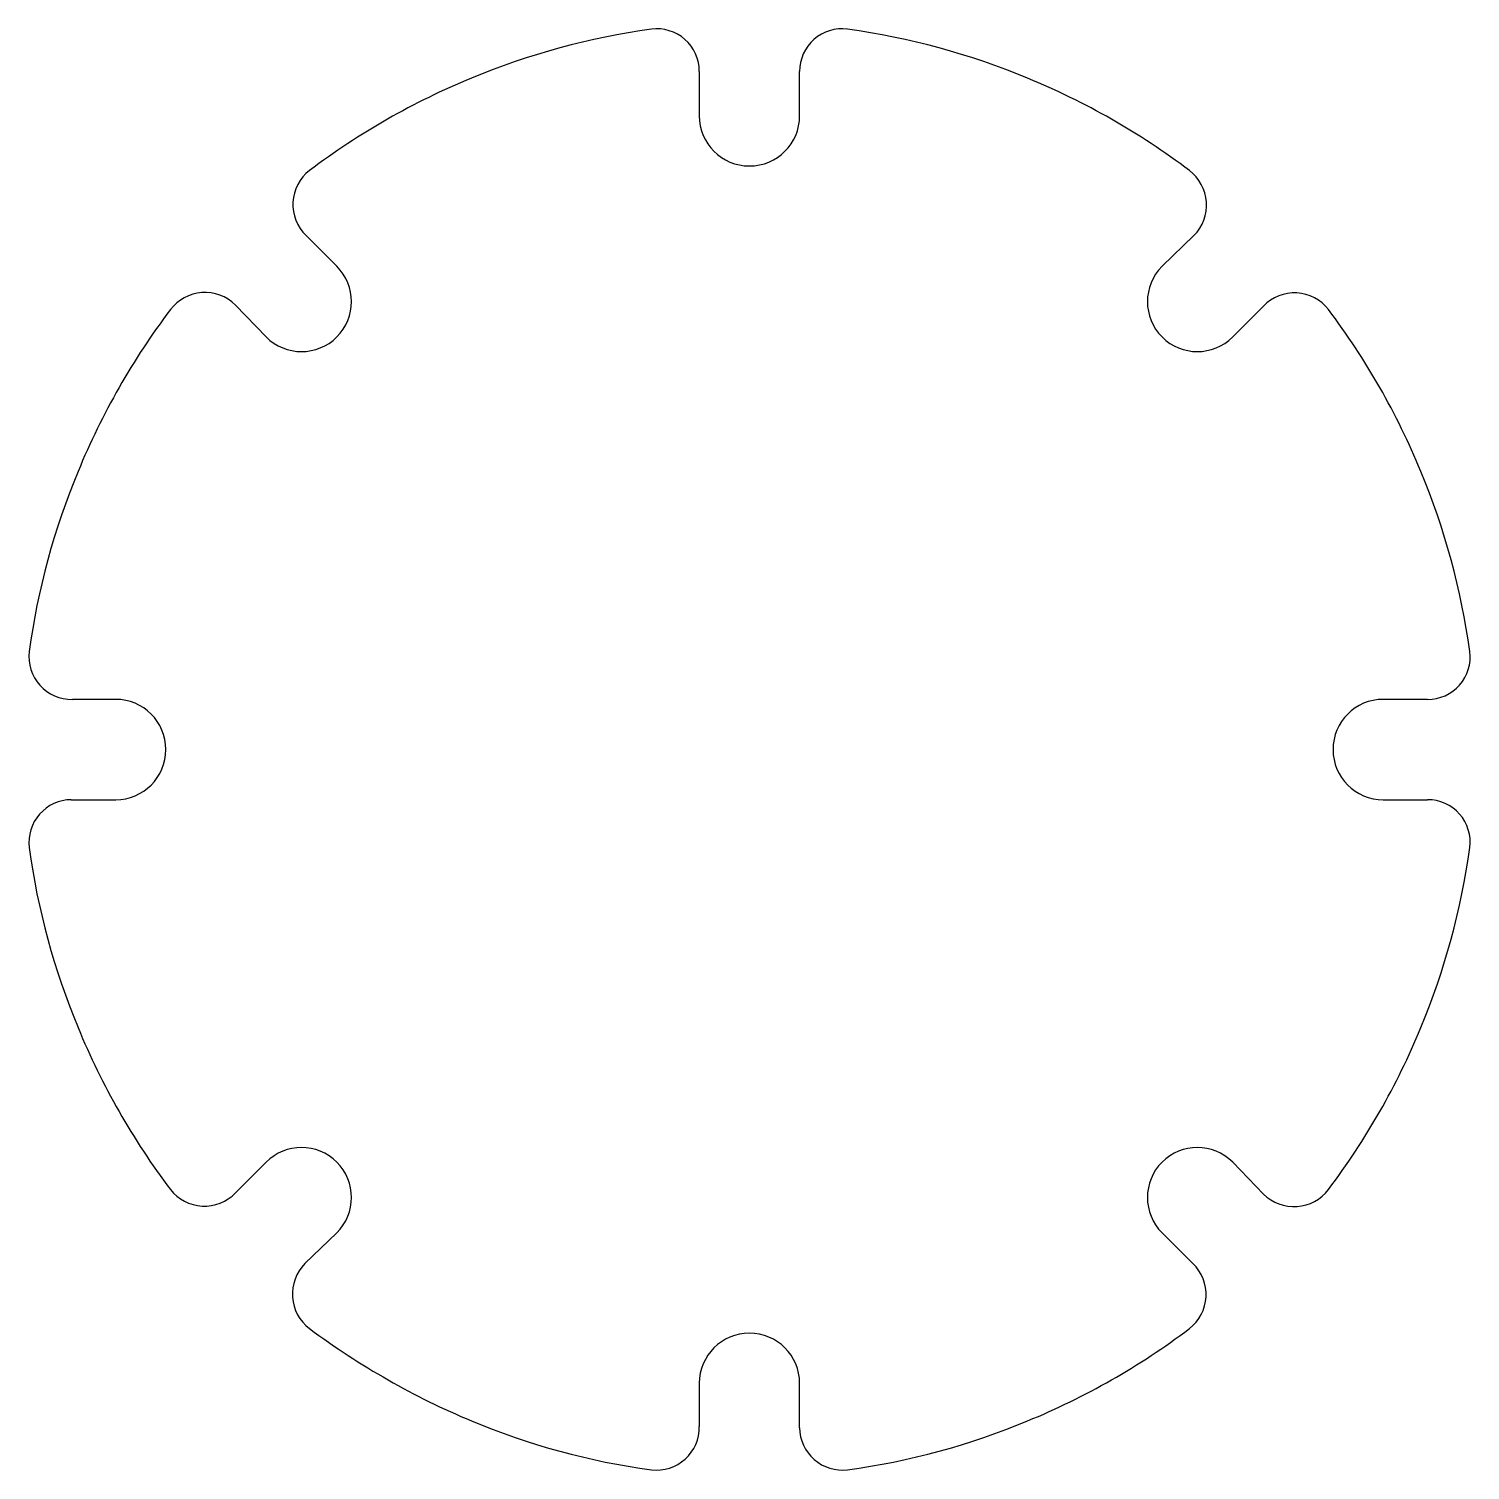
# Model space of a CAD drawing. Extents: x 0 to 12.6, y 0 to 12.6.
import ezdxf

# ---------------------------------------------------------------- set-up
doc = ezdxf.new("R2010")
doc.units = 0
doc.header["$MEASUREMENT"] = 0
doc.layers.add('CUT', color=7, linetype='CONTINUOUS')

msp = doc.modelspace()

# ---------------------------------------------------------------- linework, layer by layer
at = {"layer": 'CUT', "color": 1}
for p, q in [((5.88, 12.27), (5.88, 11.88)), ((6.76, 11.88), (6.76, 12.27)), ((2.7, 10.56), (2.43, 10.83)), ((10.22, 10.83), (9.94, 10.56)), ((1.81, 10.22), (2.08, 9.94)), ((10.56, 9.94), (10.83, 10.21)), ((0.76, 6.76), (0.38, 6.76)), ((12.27, 6.76), (11.88, 6.76)), ((0.37, 5.88), (0.76, 5.88)), ((11.88, 5.88), (12.27, 5.88)), ((2.08, 2.7), (1.81, 2.43)), ((10.83, 2.42), (10.56, 2.7)), ((2.42, 1.81), (2.7, 2.08)), ((9.94, 2.08), (10.21, 1.81)), ((5.88, 0.76), (5.88, 0.38)), ((6.76, 0.37), (6.76, 0.76))]:
    msp.add_line(p, q, dxfattribs=at)
for centre, radius, start, end in [((6.3307, 6.3229), 6.3768, 97.8477, 112.6011), ((5.5083, 12.2715), 0.3717, 359.7729, 97.47), ((7.1317, 12.2715), 0.3717, 82.53, 180.2271), ((6.3093, 6.3229), 6.3768, 67.3989, 82.1523), ((6.304, 6.3108), 6.3778, 112.338, 127.0648), ((6.336, 6.3108), 6.3778, 52.9352, 67.662), ((6.32, 11.88), 0.44, 180, 0), ((2.6901, 11.1021), 0.3764, 127.6844, 226.29), ((9.9502, 11.0975), 0.3799, 315.2516, 52.7767), ((2.39, 10.25), 0.4384, 225, 45), ((10.25, 10.25), 0.4384, 135, 315), ((1.5425, 9.9502), 0.3799, 45.2516, 142.7767), ((11.1021, 9.9499), 0.3764, 37.6844, 136.29), ((6.3292, 6.336), 6.3778, 142.9352, 157.662), ((6.3108, 6.336), 6.3778, 22.338, 37.0648), ((6.3171, 6.3093), 6.3768, 157.3989, 172.1523), ((6.3229, 6.3093), 6.3768, 7.8477, 22.6011), ((0.3741, 7.1366), 0.3766, 173.3819, 270.8933), ((12.2715, 7.1317), 0.3717, 269.7729, 7.47), ((0.76, 6.32), 0.44, 270, 90), ((11.88, 6.32), 0.44, 90, 270), ((0.3742, 5.5033), 0.3767, 90.6398, 186.6032), ((12.2715, 5.5083), 0.3717, 352.53, 90.2271), ((6.3171, 6.3307), 6.3768, 187.8477, 202.6011), ((6.3229, 6.3307), 6.3768, 337.3989, 352.1523), ((6.3292, 6.304), 6.3778, 202.338, 217.0648), ((6.3108, 6.304), 6.3778, 322.9352, 337.662), ((2.39, 2.39), 0.4384, 315, 135), ((10.25, 2.39), 0.4384, 45, 225), ((1.5379, 2.6901), 0.3764, 217.6844, 316.29), ((11.0975, 2.6898), 0.3799, 225.2516, 322.7767), ((2.6898, 1.5425), 0.3799, 135.2516, 232.7767), ((9.9499, 1.5379), 0.3764, 307.6844, 46.29), ((6.2814, 6.3454), 6.3771, 233.1855, 240.5918), ((6.32, 0.76), 0.44, 0, 180), ((6.336, 6.3292), 6.3778, 292.338, 307.0648), ((6.3288, 6.3157), 6.3748, 240.0895, 247.4101), ((6.3307, 6.3171), 6.3768, 247.3989, 262.1523), ((5.5034, 0.3741), 0.3766, 263.3819, 0.8933), ((6.3093, 6.3171), 6.3768, 277.8477, 292.6011), ((7.1367, 0.3742), 0.3767, 180.6398, 276.6032)]:
    msp.add_arc(centre, radius, start, end, dxfattribs=at)

doc.saveas('drawing.dxf')
